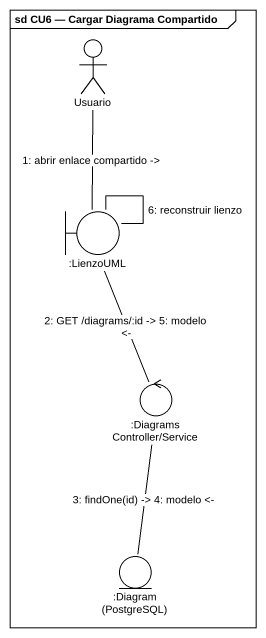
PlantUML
@startuml
mainframe sd CU6 — Cargar Diagrama Compartido
actor Usuario
boundary ":LienzoUML" as LienzoUML
control ":DiagramsController/Service" as DiagramsController_Service
entity ":Diagram (PostgreSQL)" as Diagram_PostgreSQL
Usuario -- LienzoUML : 1: abrir enlace compartido ->
LienzoUML -- LienzoUML : 6: reconstruir lienzo
LienzoUML -- DiagramsController_Service : 2: GET /diagrams/:id -> 5: modelo <-
DiagramsController_Service -- Diagram_PostgreSQL : 3: findOne(id) -> 4: modelo <-
@enduml
